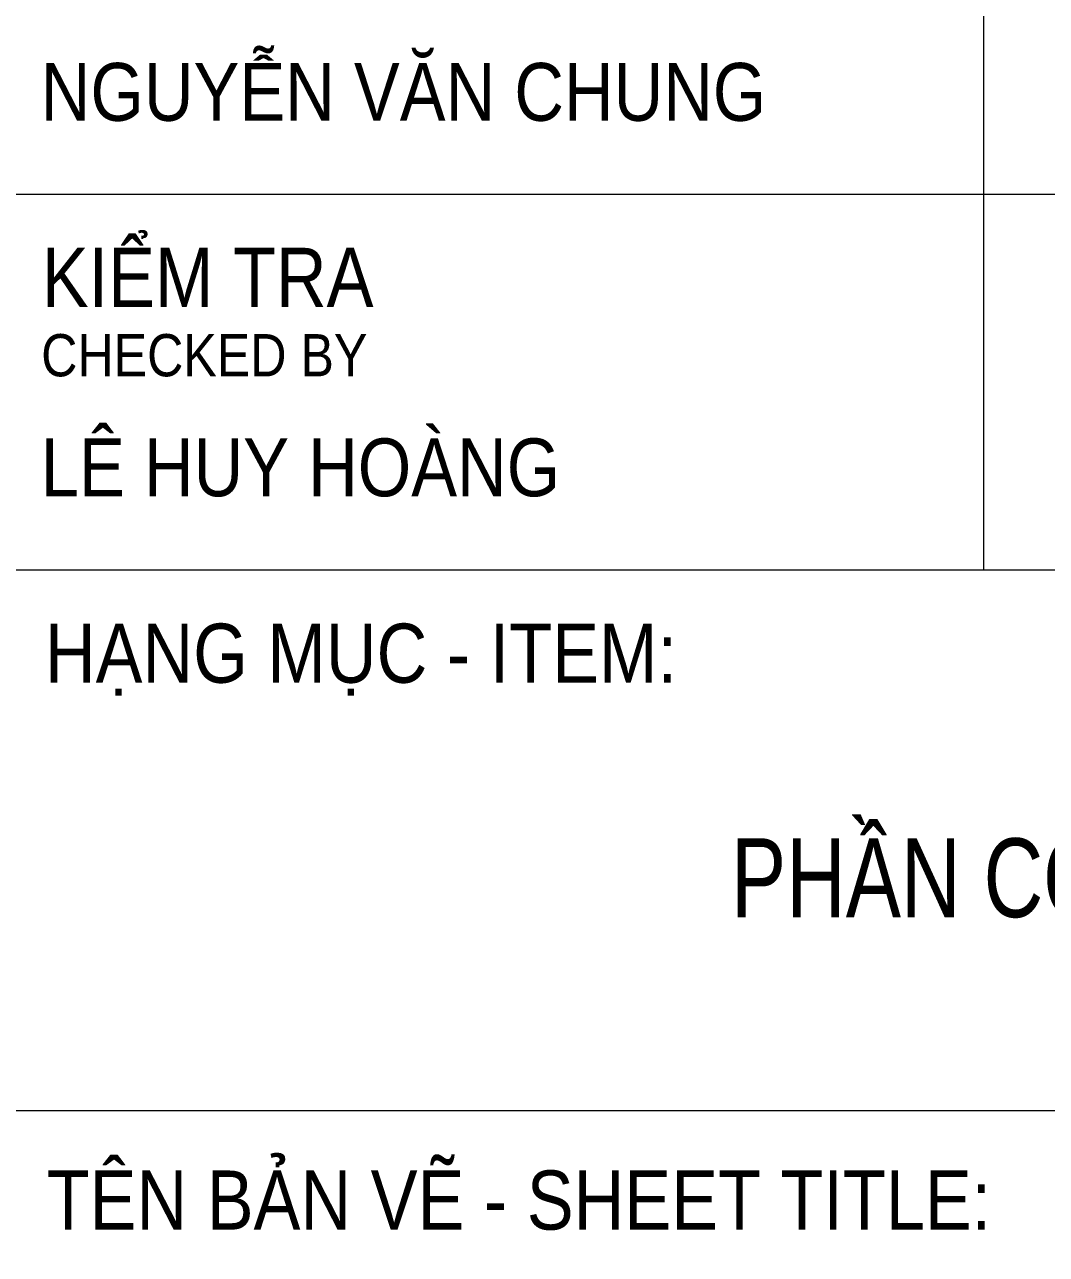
# Model space of a CAD drawing. Header units: millimetres. Extents: x 567980 to 569430, y 2065777 to 2066666.
# Drawn here: x 569291.2 to 569358.4, y 2066006.7 to 2066087.6 of the extents above; entities that cross this region are included whole.
import ezdxf
from ezdxf.enums import TextEntityAlignment as Align

# ---------------------------------------------------------------- set-up
doc = ezdxf.new("R2010")
doc.units = ezdxf.units.MM
doc.linetypes.add('CENTER', pattern=[3, 1.5, -0.5, 0.5, -0.5])
for name, color, linetype, lineweight in [('A-KY HIEU', 34, 'Continuous', 20), ('A-TEXT', 7, 'Continuous', 18), ('E- RANH GIOI', 1, 'CENTER', 13)]:
    doc.layers.add(name, color=color, linetype=linetype, lineweight=lineweight)
doc.styles.add('Arial', font='arial.ttf')

# ---------------------------------------------------------------- blocks, each defined once
blk = doc.blocks.new('A$C33BC4D2A')
at = {"layer": 'A-KY HIEU', "color": 0}
for p, q in [((384.324, -239.535), (384.324, -181.132)), ((353.662, -227.854), (414.985, -227.854)), ((353.662, -239.535), (414.985, -239.535)), ((353.662, -256.354), (414.985, -256.354))]:
    blk.add_line(p, q, dxfattribs=at)
at = {"layer": 'A-KY HIEU', "color": 0, "const_width": 1.022}
blk.add_lwpolyline([(14.345, -292.097), (14.345, -4.903), (414.985, -4.903), (414.985, -292.097)], close=True, dxfattribs=at)
at = {"layer": 'Defpoints', "color": 125}
blk.add_lwpolyline([(0, -297), (420, -297), (420, 0), (0, 0)], close=True, dxfattribs=at)
at = {"layer": 'A-TEXT', "style": 'Arial', "width": 0.85}
for s, height, p in [('NGUYỄN VĂN CHUNG', 1.8, (354.994, -225.568)), ('KIỂM TRA', 1.8397, (355.024, -231.358)), ('LÊ HUY HOÀNG', 1.8, (354.994, -237.249))]:
    blk.add_text(s, height=height, dxfattribs=at).set_placement(p)
at = {"layer": 'A-TEXT', "style": 'Arial'}
for s, height, width, p in [('CHECKED BY', 1.3141, 0.85, (355.006, -232.86)), ('HẠNG MỤC - ITEM:', 1.83967, 0.85, (355.121, -242.13)), ('PHẦN CỌC', 2.4529, 0.75, (376.459, -249.116)), ('TÊN BẢN VẼ - SHEET TITLE:', 1.83967, 0.85, (355.179, -259.143))]:
    blk.add_text(s, height=height, dxfattribs=dict(at, width=width)).set_placement(p, align=Align.MIDDLE_LEFT)

msp = doc.modelspace()

# ---------------------------------------------------------------- block references
at = {"layer": 'E- RANH GIOI', "extrusion": (-2.4685e-06, 4.62064e-06, 1), "xscale": 2.114336868039268, "yscale": 2.114336868039268, "zscale": 2.114336868039268}
msp.add_blockref('A$C33BC4D2A', (568541.684, 2066558.171, 8.143), dxfattribs=at)

doc.saveas('drawing.dxf')
